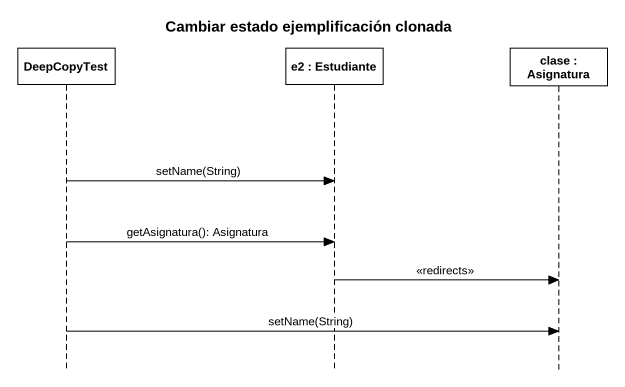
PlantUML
@startuml
title Cambiar estado ejemplificación clonada
hide footbox
participant DeepCopyTest
participant "e2 : Estudiante" as e2
participant "clase : Asignatura" as clase

DeepCopyTest -> e2 : setName(String)
DeepCopyTest -> e2 : getAsignatura(): Asignatura
e2 -> clase : <<redirects>>
DeepCopyTest -> clase : setName(String)
@enduml
